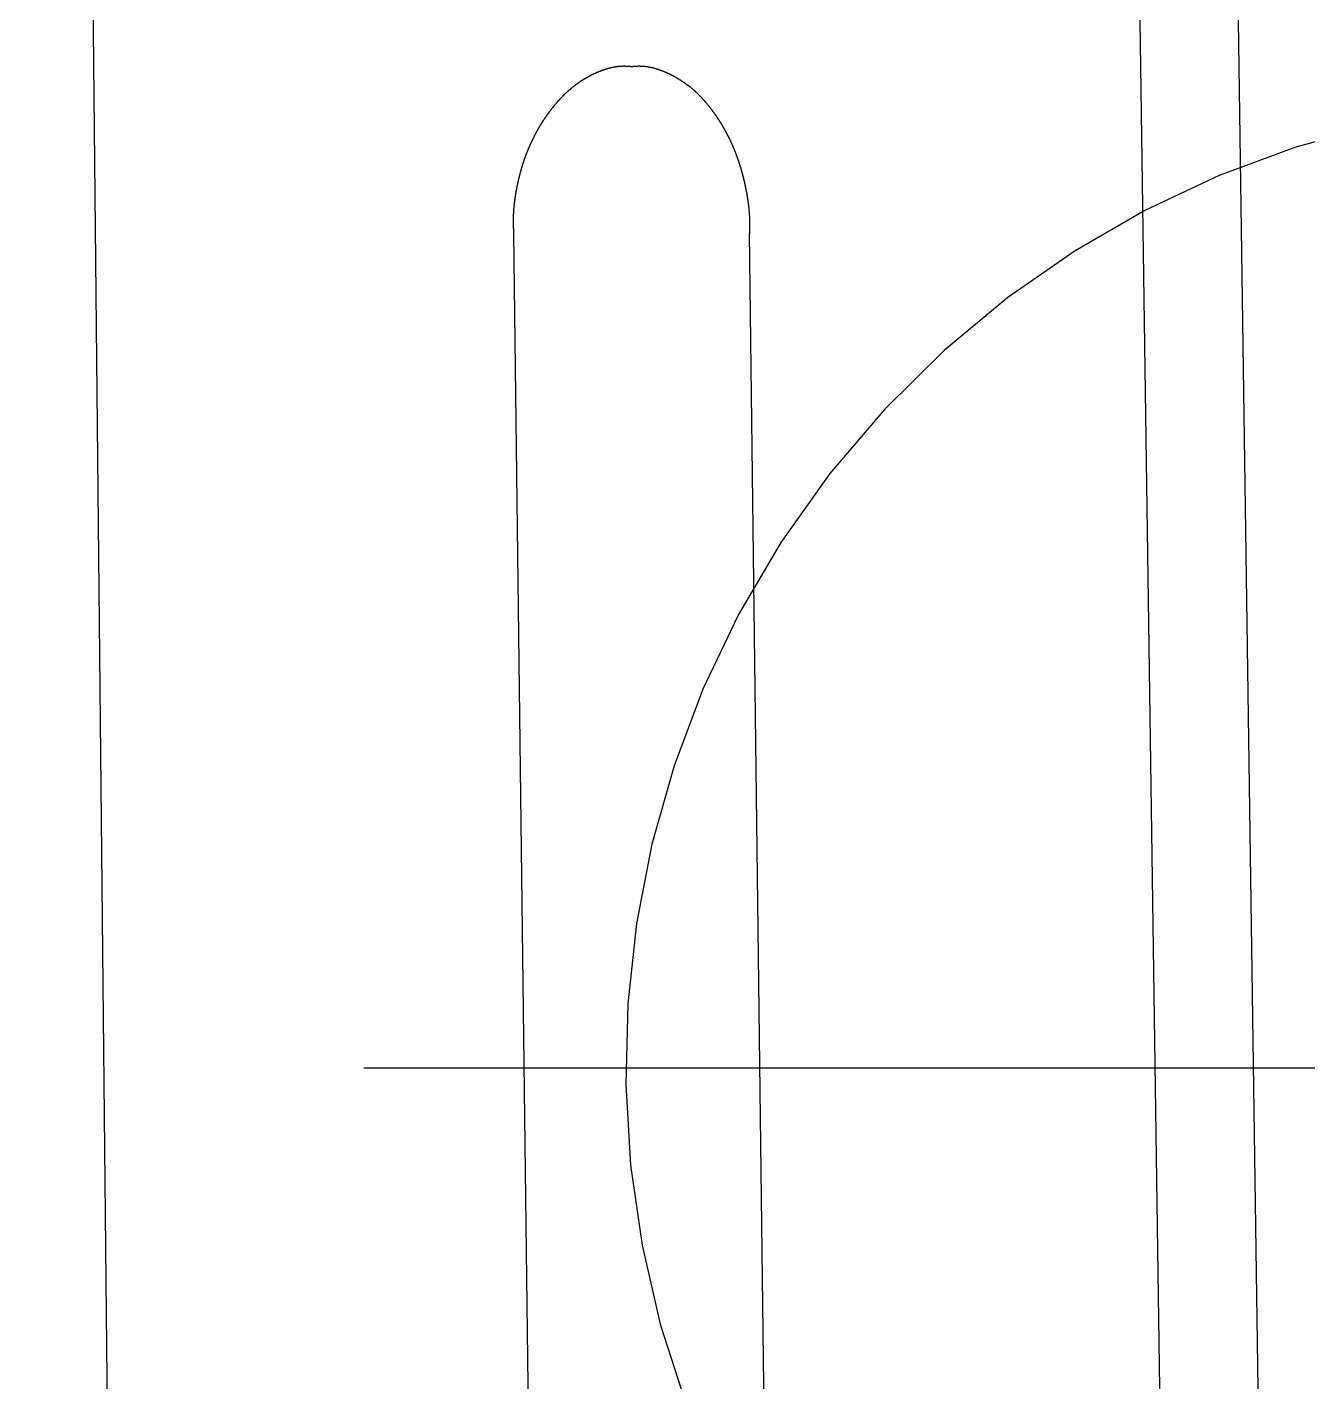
# Model space of a CAD drawing. Extents: x 257 to 467, y 148 to 350.
# Drawn here: x 313.439 to 317.274, y 238.937 to 242.996 of the extents above; entities that cross this region are included whole.
import ezdxf

# ---------------------------------------------------------------- set-up
doc = ezdxf.new("R2010")
doc.units = 0
doc.linetypes.add('CENTER', pattern=[50.8, 31.75, -6.35, 6.35, -6.35])
doc.linetypes.add('DASHED', pattern=[19.05, 12.7, -6.35])
doc.layers.get('0').update_dxf_attribs({"linetype": 'CONTINUOUS'})

msp = doc.modelspace()

# ---------------------------------------------------------------- linework, layer by layer
at = {"color": 7, "linetype": 'CONTINUOUS'}
for p, q in [((316.4516, 265.3772), (316.8507, 237.47)), ((313.6993, 236.8548), (313.4389, 262.8649)), ((316.7816, 262.8649), (317.1535, 236.8548)), ((314.8955, 242.3772), (314.9561, 237.47)), ((315.6632, 237.47), (315.6026, 242.3772))]:
    msp.add_line(p, q, dxfattribs=at)
at = {"color": 1, "linetype": 'CENTER'}
msp.add_line((314.4469, 239.8772), (321.8165, 239.8772), dxfattribs=at)
at = {"color": 7}
for points in [[(315.249, 242.877, 0), (315.249, 242.877, 0), (315.248, 242.877, 0), (315.247, 242.877, 0), (315.247, 242.877, 0), (315.246, 242.878, 0), (315.245, 242.878, 0), (315.245, 242.878, 0), (315.244, 242.878, 0), (315.243, 242.878, 0), (315.243, 242.878, 0), (315.242, 242.878, 0), (315.241, 242.878, 0), (315.24, 242.878, 0), (315.24, 242.878, 0), (315.239, 242.878, 0), (315.238, 242.878, 0), (315.238, 242.878, 0), (315.237, 242.878, 0), (315.236, 242.878, 0), (315.236, 242.878, 0), (315.235, 242.878, 0), (315.234, 242.878, 0), (315.234, 242.878, 0), (315.233, 242.878, 0), (315.232, 242.878, 0), (315.232, 242.878, 0), (315.231, 242.878, 0), (315.23, 242.878, 0), (315.229, 242.879, 0), (315.229, 242.879, 0), (315.228, 242.879, 0), (315.227, 242.879, 0), (315.227, 242.879, 0), (315.226, 242.879, 0), (315.225, 242.879, 0), (315.225, 242.879, 0), (315.224, 242.879, 0), (315.223, 242.878, 0), (315.223, 242.878, 0), (315.222, 242.878, 0), (315.221, 242.878, 0), (315.221, 242.878, 0), (315.22, 242.878, 0), (315.219, 242.878, 0), (315.218, 242.878, 0), (315.218, 242.878, 0), (315.217, 242.878, 0), (315.216, 242.878, 0), (315.216, 242.878, 0), (315.215, 242.878, 0), (315.214, 242.878, 0), (315.214, 242.878, 0), (315.213, 242.878, 0), (315.212, 242.878, 0), (315.212, 242.878, 0), (315.211, 242.878, 0), (315.21, 242.878, 0), (315.21, 242.878, 0), (315.209, 242.878, 0), (315.208, 242.878, 0), (315.207, 242.877, 0), (315.207, 242.877, 0), (315.206, 242.877, 0), (315.205, 242.877, 0), (315.205, 242.877, 0), (315.204, 242.877, 0), (315.203, 242.877, 0), (315.203, 242.877, 0), (315.202, 242.877, 0), (315.201, 242.877, 0), (315.201, 242.877, 0), (315.2, 242.876, 0), (315.199, 242.876, 0), (315.199, 242.876, 0), (315.198, 242.876, 0), (315.197, 242.876, 0), (315.197, 242.876, 0), (315.196, 242.876, 0), (315.195, 242.876, 0), (315.195, 242.875, 0), (315.194, 242.875, 0), (315.193, 242.875, 0), (315.193, 242.875, 0), (315.192, 242.875, 0), (315.191, 242.875, 0), (315.191, 242.875, 0), (315.19, 242.874, 0), (315.189, 242.874, 0), (315.188, 242.874, 0), (315.188, 242.874, 0), (315.187, 242.874, 0), (315.186, 242.874, 0), (315.186, 242.874, 0), (315.185, 242.873, 0), (315.184, 242.873, 0), (315.184, 242.873, 0), (315.183, 242.873, 0), (315.182, 242.873, 0), (315.182, 242.873, 0), (315.181, 242.872, 0), (315.18, 242.872, 0), (315.18, 242.872, 0), (315.179, 242.872, 0), (315.178, 242.872, 0), (315.178, 242.871, 0), (315.177, 242.871, 0), (315.177, 242.871, 0), (315.176, 242.871, 0), (315.175, 242.871, 0), (315.175, 242.87, 0), (315.174, 242.87, 0), (315.173, 242.87, 0), (315.173, 242.87, 0), (315.172, 242.87, 0), (315.171, 242.869, 0), (315.171, 242.869, 0), (315.17, 242.869, 0), (315.169, 242.869, 0), (315.169, 242.869, 0), (315.168, 242.868, 0), (315.167, 242.868, 0), (315.167, 242.868, 0), (315.166, 242.868, 0), (315.165, 242.867, 0), (315.165, 242.867, 0), (315.164, 242.867, 0), (315.163, 242.867, 0), (315.163, 242.867, 0), (315.162, 242.866, 0), (315.161, 242.866, 0), (315.161, 242.866, 0), (315.16, 242.866, 0), (315.16, 242.865, 0), (315.159, 242.865, 0), (315.158, 242.865, 0), (315.158, 242.865, 0), (315.157, 242.864, 0), (315.156, 242.864, 0), (315.156, 242.864, 0), (315.155, 242.864, 0), (315.154, 242.863, 0), (315.154, 242.863, 0), (315.153, 242.863, 0), (315.152, 242.863, 0), (315.152, 242.862, 0), (315.151, 242.862, 0), (315.151, 242.862, 0), (315.15, 242.862, 0), (315.149, 242.861, 0), (315.149, 242.861, 0), (315.148, 242.861, 0), (315.147, 242.861, 0), (315.147, 242.86, 0), (315.146, 242.86, 0), (315.145, 242.86, 0), (315.145, 242.859, 0), (315.144, 242.859, 0), (315.144, 242.859, 0), (315.143, 242.859, 0), (315.142, 242.858, 0), (315.142, 242.858, 0), (315.141, 242.858, 0), (315.14, 242.858, 0), (315.14, 242.857, 0), (315.139, 242.857, 0), (315.139, 242.857, 0), (315.138, 242.856, 0), (315.137, 242.856, 0), (315.137, 242.856, 0), (315.136, 242.856, 0), (315.135, 242.855, 0), (315.135, 242.855, 0), (315.134, 242.855, 0), (315.134, 242.854, 0), (315.133, 242.854, 0), (315.132, 242.854, 0), (315.132, 242.853, 0), (315.131, 242.853, 0), (315.131, 242.853, 0), (315.13, 242.853, 0), (315.129, 242.852, 0), (315.129, 242.852, 0), (315.128, 242.852, 0), (315.127, 242.851, 0), (315.127, 242.851, 0), (315.126, 242.851, 0), (315.126, 242.85, 0), (315.125, 242.85, 0), (315.124, 242.85, 0), (315.124, 242.849, 0), (315.123, 242.849, 0), (315.123, 242.849, 0), (315.122, 242.848, 0), (315.121, 242.848, 0), (315.121, 242.848, 0), (315.12, 242.847, 0), (315.12, 242.847, 0), (315.119, 242.847, 0), (315.118, 242.846, 0), (315.118, 242.846, 0), (315.117, 242.846, 0), (315.117, 242.845, 0), (315.116, 242.845, 0), (315.115, 242.845, 0), (315.115, 242.844, 0), (315.114, 242.844, 0), (315.114, 242.844, 0), (315.113, 242.843, 0), (315.112, 242.843, 0), (315.112, 242.843, 0), (315.111, 242.842, 0), (315.111, 242.842, 0), (315.11, 242.842, 0), (315.109, 242.841, 0), (315.109, 242.841, 0), (315.108, 242.841, 0), (315.108, 242.84, 0), (315.107, 242.84, 0), (315.106, 242.84, 0), (315.106, 242.839, 0), (315.105, 242.839, 0), (315.105, 242.838, 0), (315.104, 242.838, 0), (315.103, 242.838, 0), (315.103, 242.837, 0), (315.102, 242.837, 0), (315.102, 242.837, 0), (315.101, 242.836, 0), (315.101, 242.836, 0), (315.1, 242.836, 0), (315.099, 242.835, 0), (315.099, 242.835, 0), (315.098, 242.834, 0), (315.098, 242.834, 0), (315.097, 242.834, 0), (315.097, 242.833, 0), (315.096, 242.833, 0), (315.095, 242.833, 0), (315.095, 242.832, 0), (315.094, 242.832, 0), (315.094, 242.831, 0), (315.093, 242.831, 0), (315.093, 242.831, 0), (315.092, 242.83, 0), (315.091, 242.83, 0), (315.091, 242.829, 0), (315.09, 242.829, 0), (315.09, 242.829, 0), (315.089, 242.828, 0), (315.089, 242.828, 0), (315.088, 242.827, 0), (315.087, 242.827, 0), (315.087, 242.827, 0), (315.086, 242.826, 0), (315.086, 242.826, 0), (315.085, 242.825, 0), (315.085, 242.825, 0), (315.084, 242.825, 0), (315.084, 242.824, 0), (315.083, 242.824, 0), (315.082, 242.823, 0), (315.082, 242.823, 0), (315.081, 242.823, 0), (315.081, 242.822, 0), (315.08, 242.822, 0), (315.08, 242.821, 0), (315.079, 242.821, 0), (315.079, 242.821, 0), (315.078, 242.82, 0), (315.077, 242.82, 0), (315.077, 242.819, 0), (315.076, 242.819, 0), (315.076, 242.818, 0), (315.075, 242.818, 0), (315.075, 242.818, 0), (315.074, 242.817, 0), (315.074, 242.817, 0), (315.073, 242.816, 0), (315.073, 242.816, 0), (315.072, 242.815, 0), (315.072, 242.815, 0), (315.071, 242.815, 0), (315.07, 242.814, 0), (315.07, 242.814, 0), (315.069, 242.813, 0), (315.069, 242.813, 0), (315.068, 242.812, 0), (315.068, 242.812, 0), (315.067, 242.812, 0), (315.067, 242.811, 0), (315.066, 242.811, 0), (315.066, 242.81, 0), (315.065, 242.81, 0), (315.065, 242.809, 0), (315.064, 242.809, 0), (315.064, 242.808, 0), (315.063, 242.808, 0), (315.063, 242.808, 0), (315.062, 242.807, 0), (315.062, 242.807, 0), (315.061, 242.806, 0), (315.06, 242.806, 0), (315.06, 242.805, 0), (315.059, 242.805, 0), (315.059, 242.804, 0), (315.058, 242.804, 0), (315.058, 242.803, 0), (315.057, 242.803, 0), (315.057, 242.803, 0), (315.056, 242.802, 0), (315.056, 242.802, 0), (315.055, 242.801, 0), (315.055, 242.801, 0), (315.054, 242.8, 0), (315.054, 242.8, 0), (315.053, 242.799, 0), (315.053, 242.799, 0), (315.052, 242.798, 0), (315.052, 242.798, 0), (315.051, 242.797, 0), (315.051, 242.797, 0), (315.05, 242.796, 0), (315.05, 242.796, 0), (315.049, 242.795, 0), (315.049, 242.795, 0), (315.048, 242.795, 0), (315.048, 242.794, 0), (315.047, 242.794, 0), (315.047, 242.793, 0), (315.046, 242.793, 0), (315.046, 242.792, 0), (315.045, 242.792, 0), (315.045, 242.791, 0), (315.044, 242.791, 0), (315.044, 242.79, 0), (315.043, 242.79, 0), (315.043, 242.789, 0), (315.042, 242.789, 0), (315.042, 242.788, 0), (315.042, 242.788, 0), (315.041, 242.787, 0), (315.041, 242.787, 0), (315.04, 242.786, 0), (315.04, 242.786, 0), (315.039, 242.785, 0), (315.039, 242.785, 0), (315.038, 242.784, 0), (315.038, 242.784, 0), (315.037, 242.783, 0), (315.037, 242.783, 0), (315.036, 242.782, 0), (315.036, 242.782, 0), (315.035, 242.781, 0), (315.035, 242.781, 0), (315.034, 242.78, 0), (315.034, 242.78, 0), (315.033, 242.779, 0), (315.033, 242.779, 0), (315.032, 242.778, 0), (315.032, 242.778, 0), (315.032, 242.777, 0), (315.031, 242.777, 0), (315.031, 242.776, 0), (315.03, 242.776, 0), (315.03, 242.775, 0), (315.029, 242.775, 0), (315.029, 242.774, 0), (315.028, 242.774, 0), (315.028, 242.773, 0), (315.027, 242.773, 0), (315.027, 242.772, 0), (315.026, 242.772, 0), (315.026, 242.771, 0), (315.026, 242.771, 0), (315.025, 242.77, 0), (315.025, 242.77, 0), (315.024, 242.769, 0), (315.024, 242.769, 0), (315.023, 242.768, 0), (315.023, 242.767, 0), (315.022, 242.767, 0), (315.022, 242.766, 0), (315.022, 242.766, 0), (315.021, 242.765, 0), (315.021, 242.765, 0), (315.02, 242.764, 0), (315.02, 242.764, 0), (315.019, 242.763, 0), (315.019, 242.763, 0), (315.018, 242.762, 0), (315.018, 242.762, 0), (315.018, 242.761, 0), (315.017, 242.761, 0), (315.017, 242.76, 0), (315.016, 242.76, 0), (315.016, 242.759, 0), (315.015, 242.759, 0), (315.015, 242.758, 0), (315.014, 242.757, 0), (315.014, 242.757, 0), (315.014, 242.756, 0), (315.013, 242.756, 0), (315.013, 242.755, 0), (315.012, 242.755, 0), (315.012, 242.754, 0), (315.011, 242.754, 0), (315.011, 242.753, 0), (315.011, 242.753, 0), (315.01, 242.752, 0), (315.01, 242.752, 0), (315.009, 242.751, 0), (315.009, 242.75, 0), (315.008, 242.75, 0), (315.008, 242.749, 0), (315.008, 242.749, 0), (315.007, 242.748, 0), (315.007, 242.748, 0), (315.006, 242.747, 0), (315.006, 242.747, 0), (315.006, 242.746, 0), (315.005, 242.746, 0), (315.005, 242.745, 0), (315.004, 242.744, 0), (315.004, 242.744, 0), (315.003, 242.743, 0), (315.003, 242.743, 0), (315.003, 242.742, 0), (315.002, 242.742, 0), (315.002, 242.741, 0), (315.001, 242.741, 0), (315.001, 242.74, 0), (315.001, 242.74, 0), (315, 242.739, 0), (315, 242.738, 0), (314.999, 242.738, 0), (314.999, 242.737, 0), (314.999, 242.737, 0), (314.998, 242.736, 0), (314.998, 242.736, 0), (314.997, 242.735, 0), (314.997, 242.735, 0), (314.997, 242.734, 0), (314.996, 242.733, 0), (314.996, 242.733, 0), (314.995, 242.732, 0), (314.995, 242.732, 0), (314.995, 242.731, 0), (314.994, 242.731, 0), (314.994, 242.73, 0), (314.993, 242.729, 0), (314.993, 242.729, 0), (314.993, 242.728, 0), (314.992, 242.728, 0), (314.992, 242.727, 0), (314.991, 242.727, 0), (314.991, 242.726, 0), (314.991, 242.726, 0), (314.99, 242.725, 0), (314.99, 242.724, 0), (314.989, 242.724, 0), (314.989, 242.723, 0), (314.989, 242.723, 0), (314.988, 242.722, 0), (314.988, 242.722, 0), (314.988, 242.721, 0), (314.987, 242.72, 0), (314.987, 242.72, 0), (314.986, 242.719, 0), (314.986, 242.719, 0), (314.986, 242.718, 0), (314.985, 242.718, 0), (314.985, 242.717, 0), (314.984, 242.716, 0), (314.984, 242.716, 0), (314.984, 242.715, 0), (314.983, 242.715, 0), (314.983, 242.714, 0), (314.983, 242.713, 0), (314.982, 242.713, 0), (314.982, 242.712, 0), (314.981, 242.712, 0), (314.981, 242.711, 0), (314.981, 242.711, 0), (314.98, 242.71, 0), (314.98, 242.709, 0), (314.98, 242.709, 0), (314.979, 242.708, 0), (314.979, 242.708, 0), (314.979, 242.707, 0), (314.978, 242.706, 0), (314.978, 242.706, 0), (314.977, 242.705, 0), (314.977, 242.705, 0), (314.977, 242.704, 0), (314.976, 242.704, 0), (314.976, 242.703, 0), (314.976, 242.702, 0), (314.975, 242.702, 0), (314.975, 242.701, 0), (314.975, 242.701, 0), (314.974, 242.7, 0), (314.974, 242.699, 0), (314.974, 242.699, 0), (314.973, 242.698, 0), (314.973, 242.698, 0), (314.972, 242.697, 0), (314.972, 242.696, 0), (314.972, 242.696, 0), (314.971, 242.695, 0), (314.971, 242.695, 0), (314.971, 242.694, 0), (314.97, 242.694, 0), (314.97, 242.693, 0), (314.97, 242.692, 0), (314.969, 242.692, 0), (314.969, 242.691, 0), (314.969, 242.691, 0), (314.968, 242.69, 0), (314.968, 242.689, 0), (314.968, 242.689, 0), (314.967, 242.688, 0), (314.967, 242.688, 0), (314.967, 242.687, 0), (314.966, 242.686, 0), (314.966, 242.686, 0), (314.966, 242.685, 0), (314.965, 242.685, 0), (314.965, 242.684, 0), (314.965, 242.683, 0), (314.964, 242.683, 0), (314.964, 242.682, 0), (314.964, 242.682, 0), (314.963, 242.681, 0), (314.963, 242.68, 0), (314.963, 242.68, 0), (314.962, 242.679, 0), (314.962, 242.679, 0), (314.962, 242.678, 0), (314.961, 242.677, 0), (314.961, 242.677, 0), (314.961, 242.676, 0), (314.96, 242.675, 0), (314.96, 242.675, 0), (314.96, 242.674, 0), (314.959, 242.674, 0), (314.959, 242.673, 0), (314.959, 242.672, 0), (314.958, 242.672, 0), (314.958, 242.671, 0), (314.958, 242.671, 0), (314.957, 242.67, 0), (314.957, 242.669, 0), (314.957, 242.669, 0), (314.957, 242.668, 0), (314.956, 242.668, 0), (314.956, 242.667, 0), (314.956, 242.666, 0), (314.955, 242.666, 0), (314.955, 242.665, 0), (314.955, 242.664, 0), (314.954, 242.664, 0), (314.954, 242.663, 0), (314.954, 242.663, 0), (314.953, 242.662, 0), (314.953, 242.661, 0), (314.953, 242.661, 0), (314.953, 242.66, 0), (314.952, 242.66, 0), (314.952, 242.659, 0), (314.952, 242.658, 0), (314.951, 242.658, 0), (314.951, 242.657, 0), (314.951, 242.656, 0), (314.95, 242.656, 0), (314.95, 242.655, 0), (314.95, 242.655, 0), (314.95, 242.654, 0), (314.949, 242.653, 0), (314.949, 242.653, 0), (314.949, 242.652, 0), (314.948, 242.651, 0), (314.948, 242.651, 0), (314.948, 242.65, 0), (314.947, 242.65, 0), (314.947, 242.649, 0), (314.947, 242.648, 0), (314.947, 242.648, 0), (314.946, 242.647, 0), (314.946, 242.647, 0), (314.946, 242.646, 0), (314.945, 242.645, 0), (314.945, 242.645, 0), (314.945, 242.644, 0), (314.945, 242.643, 0), (314.944, 242.643, 0), (314.944, 242.642, 0), (314.944, 242.641, 0), (314.944, 242.641, 0), (314.943, 242.64, 0), (314.943, 242.64, 0), (314.943, 242.639, 0), (314.942, 242.638, 0), (314.942, 242.638, 0), (314.942, 242.637, 0), (314.942, 242.636, 0), (314.941, 242.636, 0), (314.941, 242.635, 0), (314.941, 242.635, 0), (314.941, 242.634, 0), (314.94, 242.633, 0), (314.94, 242.633, 0), (314.94, 242.632, 0), (314.939, 242.631, 0), (314.939, 242.631, 0), (314.939, 242.63, 0), (314.939, 242.629, 0), (314.938, 242.629, 0), (314.938, 242.628, 0), (314.938, 242.628, 0), (314.938, 242.627, 0), (314.937, 242.626, 0), (314.937, 242.626, 0), (314.937, 242.625, 0), (314.937, 242.624, 0), (314.936, 242.624, 0), (314.936, 242.623, 0), (314.936, 242.622, 0), (314.936, 242.622, 0), (314.935, 242.621, 0), (314.935, 242.621, 0), (314.935, 242.62, 0), (314.935, 242.619, 0), (314.934, 242.619, 0), (314.934, 242.618, 0), (314.934, 242.617, 0), (314.934, 242.617, 0), (314.933, 242.616, 0), (314.933, 242.615, 0), (314.933, 242.615, 0), (314.933, 242.614, 0), (314.932, 242.613, 0), (314.932, 242.613, 0), (314.932, 242.612, 0), (314.932, 242.612, 0), (314.931, 242.611, 0), (314.931, 242.61, 0), (314.931, 242.61, 0), (314.931, 242.609, 0), (314.93, 242.608, 0), (314.93, 242.608, 0), (314.93, 242.607, 0), (314.93, 242.606, 0), (314.929, 242.606, 0), (314.929, 242.605, 0), (314.929, 242.604, 0), (314.929, 242.604, 0), (314.929, 242.603, 0), (314.928, 242.602, 0), (314.928, 242.602, 0), (314.928, 242.601, 0), (314.928, 242.601, 0), (314.927, 242.6, 0), (314.927, 242.599, 0), (314.927, 242.599, 0), (314.927, 242.598, 0), (314.926, 242.597, 0), (314.926, 242.597, 0), (314.926, 242.596, 0), (314.926, 242.595, 0), (314.926, 242.595, 0), (314.925, 242.594, 0), (314.925, 242.593, 0), (314.925, 242.593, 0), (314.925, 242.592, 0), (314.925, 242.591, 0), (314.924, 242.591, 0), (314.924, 242.59, 0), (314.924, 242.589, 0), (314.924, 242.589, 0), (314.923, 242.588, 0), (314.923, 242.587, 0), (314.923, 242.587, 0), (314.923, 242.586, 0), (314.923, 242.586, 0), (314.922, 242.585, 0), (314.922, 242.584, 0), (314.922, 242.584, 0), (314.922, 242.583, 0), (314.922, 242.582, 0), (314.921, 242.582, 0), (314.921, 242.581, 0), (314.921, 242.58, 0), (314.921, 242.58, 0), (314.921, 242.579, 0), (314.92, 242.578, 0), (314.92, 242.578, 0), (314.92, 242.577, 0), (314.92, 242.576, 0), (314.92, 242.576, 0), (314.919, 242.575, 0), (314.919, 242.574, 0), (314.919, 242.574, 0), (314.919, 242.573, 0), (314.919, 242.572, 0), (314.918, 242.572, 0), (314.918, 242.571, 0), (314.918, 242.57, 0), (314.918, 242.57, 0), (314.918, 242.569, 0), (314.917, 242.568, 0), (314.917, 242.568, 0), (314.917, 242.567, 0), (314.917, 242.566, 0), (314.917, 242.566, 0), (314.917, 242.565, 0), (314.916, 242.564, 0), (314.916, 242.564, 0), (314.916, 242.563, 0), (314.916, 242.562, 0), (314.916, 242.562, 0), (314.915, 242.561, 0), (314.915, 242.56, 0), (314.915, 242.56, 0), (314.915, 242.559, 0), (314.915, 242.558, 0), (314.915, 242.558, 0), (314.914, 242.557, 0), (314.914, 242.556, 0), (314.914, 242.556, 0), (314.914, 242.555, 0), (314.914, 242.554, 0), (314.913, 242.554, 0), (314.913, 242.553, 0), (314.913, 242.552, 0), (314.913, 242.552, 0), (314.913, 242.551, 0), (314.913, 242.55, 0), (314.912, 242.55, 0), (314.912, 242.549, 0), (314.912, 242.548, 0), (314.912, 242.548, 0), (314.912, 242.547, 0), (314.912, 242.546, 0), (314.911, 242.546, 0), (314.911, 242.545, 0), (314.911, 242.544, 0), (314.911, 242.544, 0), (314.911, 242.543, 0), (314.911, 242.542, 0), (314.91, 242.542, 0), (314.91, 242.541, 0), (314.91, 242.54, 0), (314.91, 242.54, 0), (314.91, 242.539, 0), (314.91, 242.538, 0), (314.91, 242.538, 0), (314.909, 242.537, 0), (314.909, 242.536, 0), (314.909, 242.536, 0), (314.909, 242.535, 0), (314.909, 242.534, 0), (314.909, 242.534, 0), (314.908, 242.533, 0), (314.908, 242.532, 0), (314.908, 242.532, 0), (314.908, 242.531, 0), (314.908, 242.53, 0), (314.908, 242.53, 0), (314.908, 242.529, 0), (314.907, 242.528, 0), (314.907, 242.528, 0), (314.907, 242.527, 0), (314.907, 242.526, 0), (314.907, 242.526, 0), (314.907, 242.525, 0), (314.907, 242.524, 0), (314.906, 242.524, 0), (314.906, 242.523, 0), (314.906, 242.522, 0), (314.906, 242.522, 0), (314.906, 242.521, 0), (314.906, 242.52, 0), (314.906, 242.52, 0), (314.905, 242.519, 0), (314.905, 242.518, 0), (314.905, 242.518, 0), (314.905, 242.517, 0), (314.905, 242.516, 0), (314.905, 242.516, 0), (314.905, 242.515, 0), (314.905, 242.514, 0), (314.904, 242.514, 0), (314.904, 242.513, 0), (314.904, 242.512, 0), (314.904, 242.512, 0), (314.904, 242.511, 0), (314.904, 242.51, 0), (314.904, 242.509, 0), (314.903, 242.509, 0), (314.903, 242.508, 0), (314.903, 242.507, 0), (314.903, 242.507, 0), (314.903, 242.506, 0), (314.903, 242.505, 0), (314.903, 242.505, 0), (314.903, 242.504, 0), (314.902, 242.503, 0), (314.902, 242.503, 0), (314.902, 242.502, 0), (314.902, 242.501, 0), (314.902, 242.501, 0), (314.902, 242.5, 0), (314.902, 242.499, 0), (314.902, 242.499, 0), (314.902, 242.498, 0), (314.901, 242.497, 0), (314.901, 242.497, 0), (314.901, 242.496, 0), (314.901, 242.495, 0), (314.901, 242.495, 0), (314.901, 242.494, 0), (314.901, 242.493, 0), (314.901, 242.493, 0), (314.901, 242.492, 0), (314.9, 242.491, 0), (314.9, 242.491, 0), (314.9, 242.49, 0), (314.9, 242.489, 0), (314.9, 242.488, 0), (314.9, 242.488, 0), (314.9, 242.487, 0), (314.9, 242.486, 0), (314.9, 242.486, 0), (314.899, 242.485, 0), (314.899, 242.484, 0), (314.899, 242.484, 0), (314.899, 242.483, 0), (314.899, 242.482, 0), (314.899, 242.482, 0), (314.899, 242.481, 0), (314.899, 242.48, 0), (314.899, 242.48, 0), (314.899, 242.479, 0), (314.898, 242.478, 0), (314.898, 242.478, 0), (314.898, 242.477, 0), (314.898, 242.476, 0), (314.898, 242.476, 0), (314.898, 242.475, 0), (314.898, 242.474, 0), (314.898, 242.473, 0), (314.898, 242.473, 0), (314.898, 242.472, 0), (314.898, 242.471, 0), (314.898, 242.471, 0), (314.897, 242.47, 0), (314.897, 242.469, 0), (314.897, 242.469, 0), (314.897, 242.468, 0), (314.897, 242.467, 0), (314.897, 242.467, 0), (314.897, 242.466, 0), (314.897, 242.465, 0), (314.897, 242.465, 0), (314.897, 242.464, 0), (314.897, 242.463, 0), (314.897, 242.463, 0), (314.897, 242.462, 0), (314.896, 242.461, 0), (314.896, 242.461, 0), (314.896, 242.46, 0), (314.896, 242.459, 0), (314.896, 242.458, 0), (314.896, 242.458, 0), (314.896, 242.457, 0), (314.896, 242.456, 0), (314.896, 242.456, 0), (314.896, 242.455, 0), (314.896, 242.454, 0), (314.896, 242.454, 0), (314.896, 242.453, 0), (314.896, 242.452, 0), (314.896, 242.452, 0), (314.895, 242.451, 0), (314.895, 242.45, 0), (314.895, 242.45, 0), (314.895, 242.449, 0), (314.895, 242.448, 0), (314.895, 242.447, 0), (314.895, 242.447, 0), (314.895, 242.446, 0), (314.895, 242.445, 0), (314.895, 242.445, 0), (314.895, 242.444, 0), (314.895, 242.443, 0), (314.895, 242.443, 0), (314.895, 242.442, 0), (314.895, 242.441, 0), (314.895, 242.441, 0), (314.895, 242.44, 0), (314.895, 242.439, 0), (314.895, 242.439, 0), (314.895, 242.438, 0), (314.895, 242.437, 0), (314.895, 242.436, 0), (314.895, 242.436, 0), (314.894, 242.435, 0), (314.894, 242.434, 0), (314.894, 242.434, 0), (314.894, 242.433, 0), (314.894, 242.432, 0), (314.894, 242.432, 0), (314.894, 242.431, 0), (314.894, 242.43, 0), (314.894, 242.43, 0), (314.894, 242.429, 0), (314.894, 242.428, 0), (314.894, 242.428, 0), (314.894, 242.427, 0), (314.894, 242.426, 0), (314.894, 242.425, 0), (314.894, 242.425, 0), (314.894, 242.424, 0), (314.894, 242.423, 0), (314.894, 242.423, 0), (314.894, 242.422, 0), (314.894, 242.421, 0), (314.894, 242.421, 0), (314.894, 242.42, 0), (314.894, 242.419, 0), (314.894, 242.419, 0), (314.894, 242.418, 0), (314.894, 242.417, 0), (314.894, 242.417, 0), (314.894, 242.416, 0), (314.894, 242.415, 0), (314.894, 242.414, 0), (314.894, 242.414, 0), (314.894, 242.413, 0), (314.894, 242.412, 0), (314.894, 242.412, 0), (314.894, 242.411, 0), (314.894, 242.41, 0), (314.894, 242.41, 0), (314.894, 242.409, 0), (314.894, 242.408, 0), (314.894, 242.408, 0), (314.894, 242.407, 0), (314.894, 242.406, 0), (314.894, 242.406, 0), (314.894, 242.405, 0), (314.894, 242.404, 0), (314.894, 242.403, 0), (314.894, 242.403, 0), (314.894, 242.402, 0), (314.894, 242.401, 0), (314.894, 242.401, 0), (314.894, 242.4, 0), (314.894, 242.399, 0), (314.894, 242.399, 0), (314.894, 242.398, 0), (314.894, 242.397, 0), (314.894, 242.397, 0), (314.894, 242.396, 0), (314.894, 242.395, 0), (314.894, 242.395, 0), (314.894, 242.394, 0), (314.895, 242.393, 0), (314.895, 242.392, 0), (314.895, 242.392, 0), (314.895, 242.391, 0), (314.895, 242.39, 0), (314.895, 242.39, 0), (314.895, 242.389, 0), (314.895, 242.388, 0), (314.895, 242.388, 0), (314.895, 242.387, 0), (314.895, 242.386, 0), (314.895, 242.386, 0), (314.895, 242.385, 0), (314.895, 242.384, 0), (314.895, 242.384, 0), (314.895, 242.383, 0), (314.895, 242.382, 0), (314.895, 242.381, 0), (314.895, 242.381, 0), (314.895, 242.38, 0), (314.895, 242.379, 0), (314.895, 242.379, 0), (314.895, 242.378, 0), (314.896, 242.377, 0)], [(315.603, 242.377, 0), (315.603, 242.378, 0), (315.603, 242.379, 0), (315.603, 242.379, 0), (315.603, 242.38, 0), (315.603, 242.381, 0), (315.603, 242.381, 0), (315.603, 242.382, 0), (315.603, 242.383, 0), (315.603, 242.383, 0), (315.603, 242.384, 0), (315.603, 242.385, 0), (315.603, 242.385, 0), (315.603, 242.386, 0), (315.603, 242.387, 0), (315.603, 242.387, 0), (315.603, 242.388, 0), (315.603, 242.389, 0), (315.603, 242.389, 0), (315.603, 242.39, 0), (315.603, 242.391, 0), (315.603, 242.392, 0), (315.603, 242.392, 0), (315.603, 242.393, 0), (315.603, 242.394, 0), (315.603, 242.394, 0), (315.603, 242.395, 0), (315.603, 242.396, 0), (315.603, 242.396, 0), (315.603, 242.397, 0), (315.603, 242.398, 0), (315.603, 242.398, 0), (315.603, 242.399, 0), (315.603, 242.4, 0), (315.603, 242.4, 0), (315.603, 242.401, 0), (315.603, 242.402, 0), (315.603, 242.403, 0), (315.603, 242.403, 0), (315.603, 242.404, 0), (315.603, 242.405, 0), (315.603, 242.405, 0), (315.603, 242.406, 0), (315.603, 242.407, 0), (315.603, 242.407, 0), (315.603, 242.408, 0), (315.603, 242.409, 0), (315.603, 242.409, 0), (315.603, 242.41, 0), (315.603, 242.411, 0), (315.603, 242.411, 0), (315.603, 242.412, 0), (315.603, 242.413, 0), (315.603, 242.413, 0), (315.603, 242.414, 0), (315.603, 242.415, 0), (315.603, 242.416, 0), (315.603, 242.416, 0), (315.603, 242.417, 0), (315.603, 242.418, 0), (315.603, 242.418, 0), (315.603, 242.419, 0), (315.603, 242.42, 0), (315.603, 242.42, 0), (315.603, 242.421, 0), (315.603, 242.422, 0), (315.603, 242.422, 0), (315.603, 242.423, 0), (315.603, 242.424, 0), (315.603, 242.424, 0), (315.603, 242.425, 0), (315.603, 242.426, 0), (315.603, 242.427, 0), (315.603, 242.427, 0), (315.603, 242.428, 0), (315.603, 242.429, 0), (315.603, 242.429, 0), (315.602, 242.43, 0), (315.602, 242.431, 0), (315.602, 242.431, 0), (315.602, 242.432, 0), (315.602, 242.433, 0), (315.602, 242.433, 0), (315.602, 242.434, 0), (315.602, 242.435, 0), (315.602, 242.435, 0), (315.602, 242.436, 0), (315.602, 242.437, 0), (315.602, 242.437, 0), (315.602, 242.438, 0), (315.602, 242.439, 0), (315.602, 242.44, 0), (315.602, 242.44, 0), (315.602, 242.441, 0), (315.602, 242.442, 0), (315.602, 242.442, 0), (315.602, 242.443, 0), (315.602, 242.444, 0), (315.601, 242.444, 0), (315.601, 242.445, 0), (315.601, 242.446, 0), (315.601, 242.446, 0), (315.601, 242.447, 0), (315.601, 242.448, 0), (315.601, 242.448, 0), (315.601, 242.449, 0), (315.601, 242.45, 0), (315.601, 242.45, 0), (315.601, 242.451, 0), (315.601, 242.452, 0), (315.601, 242.452, 0), (315.601, 242.453, 0), (315.601, 242.454, 0), (315.6, 242.455, 0), (315.6, 242.455, 0), (315.6, 242.456, 0), (315.6, 242.457, 0), (315.6, 242.457, 0), (315.6, 242.458, 0), (315.6, 242.459, 0), (315.6, 242.459, 0), (315.6, 242.46, 0), (315.6, 242.461, 0), (315.6, 242.461, 0), (315.6, 242.462, 0), (315.6, 242.463, 0), (315.599, 242.463, 0), (315.599, 242.464, 0), (315.599, 242.465, 0), (315.599, 242.465, 0), (315.599, 242.466, 0), (315.599, 242.467, 0), (315.599, 242.467, 0), (315.599, 242.468, 0), (315.599, 242.469, 0), (315.599, 242.47, 0), (315.599, 242.47, 0), (315.599, 242.471, 0), (315.598, 242.472, 0), (315.598, 242.472, 0), (315.598, 242.473, 0), (315.598, 242.474, 0), (315.598, 242.474, 0), (315.598, 242.475, 0), (315.598, 242.476, 0), (315.598, 242.476, 0), (315.598, 242.477, 0), (315.598, 242.478, 0), (315.597, 242.478, 0), (315.597, 242.479, 0), (315.597, 242.48, 0), (315.597, 242.48, 0), (315.597, 242.481, 0), (315.597, 242.482, 0), (315.597, 242.482, 0), (315.597, 242.483, 0), (315.597, 242.484, 0), (315.596, 242.484, 0), (315.596, 242.485, 0), (315.596, 242.486, 0), (315.596, 242.486, 0), (315.596, 242.487, 0), (315.596, 242.488, 0), (315.596, 242.488, 0), (315.596, 242.489, 0), (315.596, 242.49, 0), (315.595, 242.491, 0), (315.595, 242.491, 0), (315.595, 242.492, 0), (315.595, 242.493, 0), (315.595, 242.493, 0), (315.595, 242.494, 0), (315.595, 242.495, 0), (315.595, 242.495, 0), (315.595, 242.496, 0), (315.594, 242.497, 0), (315.594, 242.497, 0), (315.594, 242.498, 0), (315.594, 242.499, 0), (315.594, 242.499, 0), (315.594, 242.5, 0), (315.594, 242.501, 0), (315.594, 242.501, 0), (315.593, 242.502, 0), (315.593, 242.503, 0), (315.593, 242.503, 0), (315.593, 242.504, 0), (315.593, 242.505, 0), (315.593, 242.505, 0), (315.593, 242.506, 0), (315.593, 242.507, 0), (315.592, 242.507, 0), (315.592, 242.508, 0), (315.592, 242.509, 0), (315.592, 242.509, 0), (315.592, 242.51, 0), (315.592, 242.511, 0), (315.592, 242.511, 0), (315.591, 242.512, 0), (315.591, 242.513, 0), (315.591, 242.513, 0), (315.591, 242.514, 0), (315.591, 242.515, 0), (315.591, 242.515, 0), (315.591, 242.516, 0), (315.59, 242.517, 0), (315.59, 242.517, 0), (315.59, 242.518, 0), (315.59, 242.519, 0), (315.59, 242.519, 0), (315.59, 242.52, 0), (315.59, 242.521, 0), (315.589, 242.521, 0), (315.589, 242.522, 0), (315.589, 242.523, 0), (315.589, 242.524, 0), (315.589, 242.524, 0), (315.589, 242.525, 0), (315.589, 242.526, 0), (315.588, 242.526, 0), (315.588, 242.527, 0), (315.588, 242.528, 0), (315.588, 242.528, 0), (315.588, 242.529, 0), (315.588, 242.53, 0), (315.588, 242.53, 0), (315.587, 242.531, 0), (315.587, 242.532, 0), (315.587, 242.532, 0), (315.587, 242.533, 0), (315.587, 242.534, 0), (315.587, 242.534, 0), (315.586, 242.535, 0), (315.586, 242.536, 0), (315.586, 242.536, 0), (315.586, 242.537, 0), (315.586, 242.538, 0), (315.586, 242.538, 0), (315.585, 242.539, 0), (315.585, 242.54, 0), (315.585, 242.54, 0), (315.585, 242.541, 0), (315.585, 242.542, 0), (315.585, 242.542, 0), (315.585, 242.543, 0), (315.584, 242.544, 0), (315.584, 242.544, 0), (315.584, 242.545, 0), (315.584, 242.546, 0), (315.584, 242.546, 0), (315.584, 242.547, 0), (315.583, 242.548, 0), (315.583, 242.548, 0), (315.583, 242.549, 0), (315.583, 242.55, 0), (315.583, 242.55, 0), (315.582, 242.551, 0), (315.582, 242.552, 0), (315.582, 242.552, 0), (315.582, 242.553, 0), (315.582, 242.553, 0), (315.582, 242.554, 0), (315.581, 242.555, 0), (315.581, 242.555, 0), (315.581, 242.556, 0), (315.581, 242.557, 0), (315.581, 242.557, 0), (315.581, 242.558, 0), (315.58, 242.559, 0), (315.58, 242.559, 0), (315.58, 242.56, 0), (315.58, 242.561, 0), (315.58, 242.561, 0), (315.579, 242.562, 0), (315.579, 242.563, 0), (315.579, 242.563, 0), (315.579, 242.564, 0), (315.579, 242.565, 0), (315.579, 242.565, 0), (315.578, 242.566, 0), (315.578, 242.567, 0), (315.578, 242.567, 0), (315.578, 242.568, 0), (315.578, 242.569, 0), (315.577, 242.569, 0), (315.577, 242.57, 0), (315.577, 242.571, 0), (315.577, 242.571, 0), (315.577, 242.572, 0), (315.576, 242.573, 0), (315.576, 242.573, 0), (315.576, 242.574, 0), (315.576, 242.575, 0), (315.576, 242.575, 0), (315.575, 242.576, 0), (315.575, 242.577, 0), (315.575, 242.577, 0), (315.575, 242.578, 0), (315.575, 242.579, 0), (315.574, 242.579, 0), (315.574, 242.58, 0), (315.574, 242.581, 0), (315.574, 242.581, 0), (315.574, 242.582, 0), (315.573, 242.582, 0), (315.573, 242.583, 0), (315.573, 242.584, 0), (315.573, 242.584, 0), (315.573, 242.585, 0), (315.572, 242.586, 0), (315.572, 242.586, 0), (315.572, 242.587, 0), (315.572, 242.588, 0), (315.571, 242.588, 0), (315.571, 242.589, 0), (315.571, 242.59, 0), (315.571, 242.59, 0), (315.571, 242.591, 0), (315.57, 242.592, 0), (315.57, 242.592, 0), (315.57, 242.593, 0), (315.57, 242.594, 0), (315.57, 242.594, 0), (315.569, 242.595, 0), (315.569, 242.595, 0), (315.569, 242.596, 0), (315.569, 242.597, 0), (315.568, 242.597, 0), (315.568, 242.598, 0), (315.568, 242.599, 0), (315.568, 242.599, 0), (315.568, 242.6, 0), (315.567, 242.601, 0), (315.567, 242.601, 0), (315.567, 242.602, 0), (315.567, 242.603, 0), (315.566, 242.603, 0), (315.566, 242.604, 0), (315.566, 242.605, 0), (315.566, 242.605, 0), (315.565, 242.606, 0), (315.565, 242.606, 0), (315.565, 242.607, 0), (315.565, 242.608, 0), (315.565, 242.608, 0), (315.564, 242.609, 0), (315.564, 242.61, 0), (315.564, 242.61, 0), (315.564, 242.611, 0), (315.563, 242.612, 0), (315.563, 242.612, 0), (315.563, 242.613, 0), (315.563, 242.614, 0), (315.562, 242.614, 0), (315.562, 242.615, 0), (315.562, 242.615, 0), (315.562, 242.616, 0), (315.561, 242.617, 0), (315.561, 242.617, 0), (315.561, 242.618, 0), (315.561, 242.619, 0), (315.56, 242.619, 0), (315.56, 242.62, 0), (315.56, 242.621, 0), (315.56, 242.621, 0), (315.559, 242.622, 0), (315.559, 242.623, 0), (315.559, 242.623, 0), (315.559, 242.624, 0), (315.558, 242.624, 0), (315.558, 242.625, 0), (315.558, 242.626, 0), (315.558, 242.626, 0), (315.557, 242.627, 0), (315.557, 242.628, 0), (315.557, 242.628, 0), (315.557, 242.629, 0), (315.556, 242.63, 0), (315.556, 242.63, 0), (315.556, 242.631, 0), (315.556, 242.631, 0), (315.555, 242.632, 0), (315.555, 242.633, 0), (315.555, 242.633, 0), (315.554, 242.634, 0), (315.554, 242.635, 0), (315.554, 242.635, 0), (315.554, 242.636, 0), (315.553, 242.636, 0), (315.553, 242.637, 0), (315.553, 242.638, 0), (315.553, 242.638, 0), (315.552, 242.639, 0), (315.552, 242.64, 0), (315.552, 242.64, 0), (315.552, 242.641, 0), (315.551, 242.642, 0), (315.551, 242.642, 0), (315.551, 242.643, 0), (315.55, 242.643, 0), (315.55, 242.644, 0), (315.55, 242.645, 0), (315.55, 242.645, 0), (315.549, 242.646, 0), (315.549, 242.647, 0), (315.549, 242.647, 0), (315.548, 242.648, 0), (315.548, 242.648, 0), (315.548, 242.649, 0), (315.548, 242.65, 0), (315.547, 242.65, 0), (315.547, 242.651, 0), (315.547, 242.652, 0), (315.546, 242.652, 0), (315.546, 242.653, 0), (315.546, 242.653, 0), (315.546, 242.654, 0), (315.545, 242.655, 0), (315.545, 242.655, 0), (315.545, 242.656, 0), (315.544, 242.656, 0), (315.544, 242.657, 0), (315.544, 242.658, 0), (315.544, 242.658, 0), (315.543, 242.659, 0), (315.543, 242.66, 0), (315.543, 242.66, 0), (315.542, 242.661, 0), (315.542, 242.661, 0), (315.542, 242.662, 0), (315.541, 242.663, 0), (315.541, 242.663, 0), (315.541, 242.664, 0), (315.54, 242.664, 0), (315.54, 242.665, 0), (315.54, 242.666, 0), (315.54, 242.666, 0), (315.539, 242.667, 0), (315.539, 242.668, 0), (315.539, 242.668, 0), (315.538, 242.669, 0), (315.538, 242.669, 0), (315.538, 242.67, 0), (315.537, 242.671, 0), (315.537, 242.671, 0), (315.537, 242.672, 0), (315.536, 242.672, 0), (315.536, 242.673, 0), (315.536, 242.674, 0), (315.536, 242.674, 0), (315.535, 242.675, 0), (315.535, 242.675, 0), (315.535, 242.676, 0), (315.534, 242.677, 0), (315.534, 242.677, 0), (315.534, 242.678, 0), (315.533, 242.679, 0), (315.533, 242.679, 0), (315.533, 242.68, 0), (315.532, 242.68, 0), (315.532, 242.681, 0), (315.532, 242.682, 0), (315.531, 242.682, 0), (315.531, 242.683, 0), (315.531, 242.683, 0), (315.53, 242.684, 0), (315.53, 242.685, 0), (315.53, 242.685, 0), (315.529, 242.686, 0), (315.529, 242.686, 0), (315.529, 242.687, 0), (315.528, 242.688, 0), (315.528, 242.688, 0), (315.528, 242.689, 0), (315.527, 242.689, 0), (315.527, 242.69, 0), (315.527, 242.691, 0), (315.526, 242.691, 0), (315.526, 242.692, 0), (315.526, 242.692, 0), (315.525, 242.693, 0), (315.525, 242.694, 0), (315.525, 242.694, 0), (315.524, 242.695, 0), (315.524, 242.695, 0), (315.524, 242.696, 0), (315.523, 242.696, 0), (315.523, 242.697, 0), (315.523, 242.698, 0), (315.522, 242.698, 0), (315.522, 242.699, 0), (315.522, 242.699, 0), (315.521, 242.7, 0), (315.521, 242.701, 0), (315.521, 242.701, 0), (315.52, 242.702, 0), (315.52, 242.702, 0), (315.519, 242.703, 0), (315.519, 242.704, 0), (315.519, 242.704, 0), (315.518, 242.705, 0), (315.518, 242.705, 0), (315.518, 242.706, 0), (315.517, 242.707, 0), (315.517, 242.707, 0), (315.517, 242.708, 0), (315.516, 242.708, 0), (315.516, 242.709, 0), (315.516, 242.709, 0), (315.515, 242.71, 0), (315.515, 242.711, 0), (315.514, 242.711, 0), (315.514, 242.712, 0), (315.514, 242.712, 0), (315.513, 242.713, 0), (315.513, 242.713, 0), (315.513, 242.714, 0), (315.512, 242.715, 0), (315.512, 242.715, 0), (315.512, 242.716, 0), (315.511, 242.716, 0), (315.511, 242.717, 0), (315.51, 242.718, 0), (315.51, 242.718, 0), (315.51, 242.719, 0), (315.509, 242.719, 0), (315.509, 242.72, 0), (315.509, 242.72, 0), (315.508, 242.721, 0), (315.508, 242.722, 0), (315.507, 242.722, 0), (315.507, 242.723, 0), (315.507, 242.723, 0), (315.506, 242.724, 0), (315.506, 242.724, 0), (315.505, 242.725, 0), (315.505, 242.726, 0), (315.505, 242.726, 0), (315.504, 242.727, 0), (315.504, 242.727, 0), (315.504, 242.728, 0), (315.503, 242.728, 0), (315.503, 242.729, 0), (315.502, 242.73, 0), (315.502, 242.73, 0), (315.502, 242.731, 0), (315.501, 242.731, 0), (315.501, 242.732, 0), (315.5, 242.732, 0), (315.5, 242.733, 0), (315.5, 242.733, 0), (315.499, 242.734, 0), (315.499, 242.735, 0), (315.498, 242.735, 0), (315.498, 242.736, 0), (315.498, 242.736, 0), (315.497, 242.737, 0), (315.497, 242.737, 0), (315.496, 242.738, 0), (315.496, 242.738, 0), (315.496, 242.739, 0), (315.495, 242.74, 0), (315.495, 242.74, 0), (315.494, 242.741, 0), (315.494, 242.741, 0), (315.494, 242.742, 0), (315.493, 242.742, 0), (315.493, 242.743, 0), (315.492, 242.743, 0), (315.492, 242.744, 0), (315.492, 242.745, 0), (315.491, 242.745, 0), (315.491, 242.746, 0), (315.49, 242.746, 0), (315.49, 242.747, 0), (315.49, 242.747, 0), (315.489, 242.748, 0), (315.489, 242.748, 0), (315.488, 242.749, 0), (315.488, 242.75, 0), (315.487, 242.75, 0), (315.487, 242.751, 0), (315.487, 242.751, 0), (315.486, 242.752, 0), (315.486, 242.752, 0), (315.485, 242.753, 0), (315.485, 242.753, 0), (315.485, 242.754, 0), (315.484, 242.754, 0), (315.484, 242.755, 0), (315.483, 242.755, 0), (315.483, 242.756, 0), (315.482, 242.757, 0), (315.482, 242.757, 0), (315.482, 242.758, 0), (315.481, 242.758, 0), (315.481, 242.759, 0), (315.48, 242.759, 0), (315.48, 242.76, 0), (315.479, 242.76, 0), (315.479, 242.761, 0), (315.479, 242.761, 0), (315.478, 242.762, 0), (315.478, 242.762, 0), (315.477, 242.763, 0), (315.477, 242.763, 0), (315.476, 242.764, 0), (315.476, 242.765, 0), (315.475, 242.765, 0), (315.475, 242.766, 0), (315.475, 242.766, 0), (315.474, 242.767, 0), (315.474, 242.767, 0), (315.473, 242.768, 0), (315.473, 242.768, 0), (315.472, 242.769, 0), (315.472, 242.769, 0), (315.472, 242.77, 0), (315.471, 242.77, 0), (315.471, 242.771, 0), (315.47, 242.771, 0), (315.47, 242.772, 0), (315.469, 242.772, 0), (315.469, 242.773, 0), (315.468, 242.773, 0), (315.468, 242.774, 0), (315.467, 242.774, 0), (315.467, 242.775, 0), (315.467, 242.775, 0), (315.466, 242.776, 0), (315.466, 242.776, 0), (315.465, 242.777, 0), (315.465, 242.777, 0), (315.464, 242.778, 0), (315.464, 242.778, 0), (315.463, 242.779, 0), (315.463, 242.779, 0), (315.462, 242.78, 0), (315.462, 242.781, 0), (315.461, 242.781, 0), (315.461, 242.782, 0), (315.461, 242.782, 0), (315.46, 242.783, 0), (315.46, 242.783, 0), (315.459, 242.784, 0), (315.459, 242.784, 0), (315.458, 242.785, 0), (315.458, 242.785, 0), (315.457, 242.786, 0), (315.457, 242.786, 0), (315.456, 242.787, 0), (315.456, 242.787, 0), (315.455, 242.787, 0), (315.455, 242.788, 0), (315.454, 242.788, 0), (315.454, 242.789, 0), (315.453, 242.789, 0), (315.453, 242.79, 0), (315.452, 242.79, 0), (315.452, 242.791, 0), (315.452, 242.791, 0), (315.451, 242.792, 0), (315.451, 242.792, 0), (315.45, 242.793, 0), (315.45, 242.793, 0), (315.449, 242.794, 0), (315.449, 242.794, 0), (315.448, 242.795, 0), (315.448, 242.795, 0), (315.447, 242.796, 0), (315.447, 242.796, 0), (315.446, 242.797, 0), (315.446, 242.797, 0), (315.445, 242.798, 0), (315.445, 242.798, 0), (315.444, 242.799, 0), (315.444, 242.799, 0), (315.443, 242.8, 0), (315.443, 242.8, 0), (315.442, 242.801, 0), (315.442, 242.801, 0), (315.441, 242.801, 0), (315.441, 242.802, 0), (315.44, 242.802, 0), (315.44, 242.803, 0), (315.439, 242.803, 0), (315.439, 242.804, 0), (315.438, 242.804, 0), (315.438, 242.805, 0), (315.437, 242.805, 0), (315.437, 242.806, 0), (315.436, 242.806, 0), (315.436, 242.807, 0), (315.435, 242.807, 0), (315.435, 242.807, 0), (315.434, 242.808, 0), (315.434, 242.808, 0), (315.433, 242.809, 0), (315.433, 242.809, 0), (315.432, 242.81, 0), (315.431, 242.81, 0), (315.431, 242.811, 0), (315.43, 242.811, 0), (315.43, 242.811, 0), (315.429, 242.812, 0), (315.429, 242.812, 0), (315.428, 242.813, 0), (315.428, 242.813, 0), (315.427, 242.814, 0), (315.427, 242.814, 0), (315.426, 242.815, 0), (315.426, 242.815, 0), (315.425, 242.815, 0), (315.425, 242.816, 0), (315.424, 242.816, 0), (315.424, 242.817, 0), (315.423, 242.817, 0), (315.423, 242.818, 0), (315.422, 242.818, 0), (315.421, 242.818, 0), (315.421, 242.819, 0), (315.42, 242.819, 0), (315.42, 242.82, 0), (315.419, 242.82, 0), (315.419, 242.821, 0), (315.418, 242.821, 0), (315.418, 242.821, 0), (315.417, 242.822, 0), (315.417, 242.822, 0), (315.416, 242.823, 0), (315.415, 242.823, 0), (315.415, 242.823, 0), (315.414, 242.824, 0), (315.414, 242.824, 0), (315.413, 242.825, 0), (315.413, 242.825, 0), (315.412, 242.826, 0), (315.412, 242.826, 0), (315.411, 242.826, 0), (315.411, 242.827, 0), (315.41, 242.827, 0), (315.409, 242.828, 0), (315.409, 242.828, 0), (315.408, 242.828, 0), (315.408, 242.829, 0), (315.407, 242.829, 0), (315.407, 242.83, 0), (315.406, 242.83, 0), (315.405, 242.83, 0), (315.405, 242.831, 0), (315.404, 242.831, 0), (315.404, 242.831, 0), (315.403, 242.832, 0), (315.403, 242.832, 0), (315.402, 242.833, 0), (315.402, 242.833, 0), (315.401, 242.833, 0), (315.4, 242.834, 0), (315.4, 242.834, 0), (315.399, 242.835, 0), (315.399, 242.835, 0), (315.398, 242.835, 0), (315.398, 242.836, 0), (315.397, 242.836, 0), (315.396, 242.836, 0), (315.396, 242.837, 0), (315.395, 242.837, 0), (315.395, 242.838, 0), (315.394, 242.838, 0), (315.393, 242.838, 0), (315.393, 242.839, 0), (315.392, 242.839, 0), (315.392, 242.839, 0), (315.391, 242.84, 0), (315.391, 242.84, 0), (315.39, 242.84, 0), (315.389, 242.841, 0), (315.389, 242.841, 0), (315.388, 242.841, 0), (315.388, 242.842, 0), (315.387, 242.842, 0), (315.386, 242.843, 0), (315.386, 242.843, 0), (315.385, 242.843, 0), (315.385, 242.844, 0), (315.384, 242.844, 0), (315.383, 242.844, 0), (315.383, 242.845, 0), (315.382, 242.845, 0), (315.382, 242.845, 0), (315.381, 242.846, 0), (315.381, 242.846, 0), (315.38, 242.846, 0), (315.379, 242.847, 0), (315.379, 242.847, 0), (315.378, 242.847, 0), (315.378, 242.848, 0), (315.377, 242.848, 0), (315.376, 242.848, 0), (315.376, 242.849, 0), (315.375, 242.849, 0), (315.374, 242.849, 0), (315.374, 242.85, 0), (315.373, 242.85, 0), (315.373, 242.85, 0), (315.372, 242.851, 0), (315.371, 242.851, 0), (315.371, 242.851, 0), (315.37, 242.851, 0), (315.37, 242.852, 0), (315.369, 242.852, 0), (315.368, 242.852, 0), (315.368, 242.853, 0), (315.367, 242.853, 0), (315.367, 242.853, 0), (315.366, 242.854, 0), (315.365, 242.854, 0), (315.365, 242.854, 0), (315.364, 242.855, 0), (315.363, 242.855, 0), (315.363, 242.855, 0), (315.362, 242.855, 0), (315.362, 242.856, 0), (315.361, 242.856, 0), (315.36, 242.856, 0), (315.36, 242.857, 0), (315.359, 242.857, 0), (315.359, 242.857, 0), (315.358, 242.857, 0), (315.357, 242.858, 0), (315.357, 242.858, 0), (315.356, 242.858, 0), (315.355, 242.859, 0), (315.355, 242.859, 0), (315.354, 242.859, 0), (315.354, 242.859, 0), (315.353, 242.86, 0), (315.352, 242.86, 0), (315.352, 242.86, 0), (315.351, 242.861, 0), (315.35, 242.861, 0), (315.35, 242.861, 0), (315.349, 242.861, 0), (315.348, 242.862, 0), (315.348, 242.862, 0), (315.347, 242.862, 0), (315.347, 242.862, 0), (315.346, 242.863, 0), (315.345, 242.863, 0), (315.345, 242.863, 0), (315.344, 242.863, 0), (315.343, 242.864, 0), (315.343, 242.864, 0), (315.342, 242.864, 0), (315.341, 242.864, 0), (315.341, 242.865, 0), (315.34, 242.865, 0), (315.34, 242.865, 0), (315.339, 242.865, 0), (315.338, 242.866, 0), (315.338, 242.866, 0), (315.337, 242.866, 0), (315.336, 242.866, 0), (315.336, 242.867, 0), (315.335, 242.867, 0), (315.334, 242.867, 0), (315.334, 242.867, 0), (315.333, 242.867, 0), (315.332, 242.868, 0), (315.332, 242.868, 0), (315.331, 242.868, 0), (315.331, 242.868, 0), (315.33, 242.869, 0), (315.329, 242.869, 0), (315.329, 242.869, 0), (315.328, 242.869, 0), (315.327, 242.869, 0), (315.327, 242.87, 0), (315.326, 242.87, 0), (315.325, 242.87, 0), (315.325, 242.87, 0), (315.324, 242.87, 0), (315.323, 242.871, 0), (315.323, 242.871, 0), (315.322, 242.871, 0), (315.321, 242.871, 0), (315.321, 242.871, 0), (315.32, 242.872, 0), (315.319, 242.872, 0), (315.319, 242.872, 0), (315.318, 242.872, 0), (315.317, 242.872, 0), (315.317, 242.873, 0), (315.316, 242.873, 0), (315.315, 242.873, 0), (315.315, 242.873, 0), (315.314, 242.873, 0), (315.313, 242.873, 0), (315.313, 242.874, 0), (315.312, 242.874, 0), (315.311, 242.874, 0), (315.311, 242.874, 0), (315.31, 242.874, 0), (315.309, 242.874, 0), (315.309, 242.875, 0), (315.308, 242.875, 0), (315.307, 242.875, 0), (315.307, 242.875, 0), (315.306, 242.875, 0), (315.305, 242.875, 0), (315.305, 242.875, 0), (315.304, 242.875, 0), (315.303, 242.876, 0), (315.303, 242.876, 0), (315.302, 242.876, 0), (315.301, 242.876, 0), (315.301, 242.876, 0), (315.3, 242.876, 0), (315.299, 242.876, 0), (315.299, 242.876, 0), (315.298, 242.877, 0), (315.297, 242.877, 0), (315.297, 242.877, 0), (315.296, 242.877, 0), (315.295, 242.877, 0), (315.295, 242.877, 0), (315.294, 242.877, 0), (315.293, 242.877, 0), (315.293, 242.877, 0), (315.292, 242.877, 0), (315.291, 242.877, 0), (315.29, 242.878, 0), (315.29, 242.878, 0), (315.289, 242.878, 0), (315.288, 242.878, 0), (315.288, 242.878, 0), (315.287, 242.878, 0), (315.286, 242.878, 0), (315.286, 242.878, 0), (315.285, 242.878, 0), (315.284, 242.878, 0), (315.284, 242.878, 0), (315.283, 242.878, 0), (315.282, 242.878, 0), (315.282, 242.878, 0), (315.281, 242.878, 0), (315.28, 242.878, 0), (315.28, 242.878, 0), (315.279, 242.878, 0), (315.278, 242.878, 0), (315.277, 242.878, 0), (315.277, 242.878, 0), (315.276, 242.878, 0), (315.275, 242.879, 0), (315.275, 242.879, 0), (315.274, 242.879, 0), (315.273, 242.879, 0), (315.273, 242.879, 0), (315.272, 242.879, 0), (315.271, 242.879, 0), (315.271, 242.879, 0), (315.27, 242.879, 0), (315.269, 242.879, 0), (315.269, 242.879, 0), (315.268, 242.878, 0), (315.267, 242.878, 0), (315.266, 242.878, 0), (315.266, 242.878, 0), (315.265, 242.878, 0), (315.264, 242.878, 0), (315.264, 242.878, 0), (315.263, 242.878, 0), (315.262, 242.878, 0), (315.262, 242.878, 0), (315.261, 242.878, 0), (315.26, 242.878, 0), (315.26, 242.878, 0), (315.259, 242.878, 0), (315.258, 242.878, 0), (315.258, 242.878, 0), (315.257, 242.878, 0), (315.256, 242.878, 0), (315.256, 242.878, 0), (315.255, 242.878, 0), (315.254, 242.878, 0), (315.253, 242.878, 0), (315.253, 242.878, 0), (315.252, 242.877, 0), (315.251, 242.877, 0), (315.251, 242.877, 0), (315.25, 242.877, 0), (315.249, 242.877, 0)]]:
    msp.add_polyline3d(points, dxfattribs=at)
at = {"color": 3, "linetype": 'DASHED'}
msp.add_arc((318.1317, 239.8772), 2.9, 64.3595, 297.6101, dxfattribs=at)

doc.saveas('drawing.dxf')
